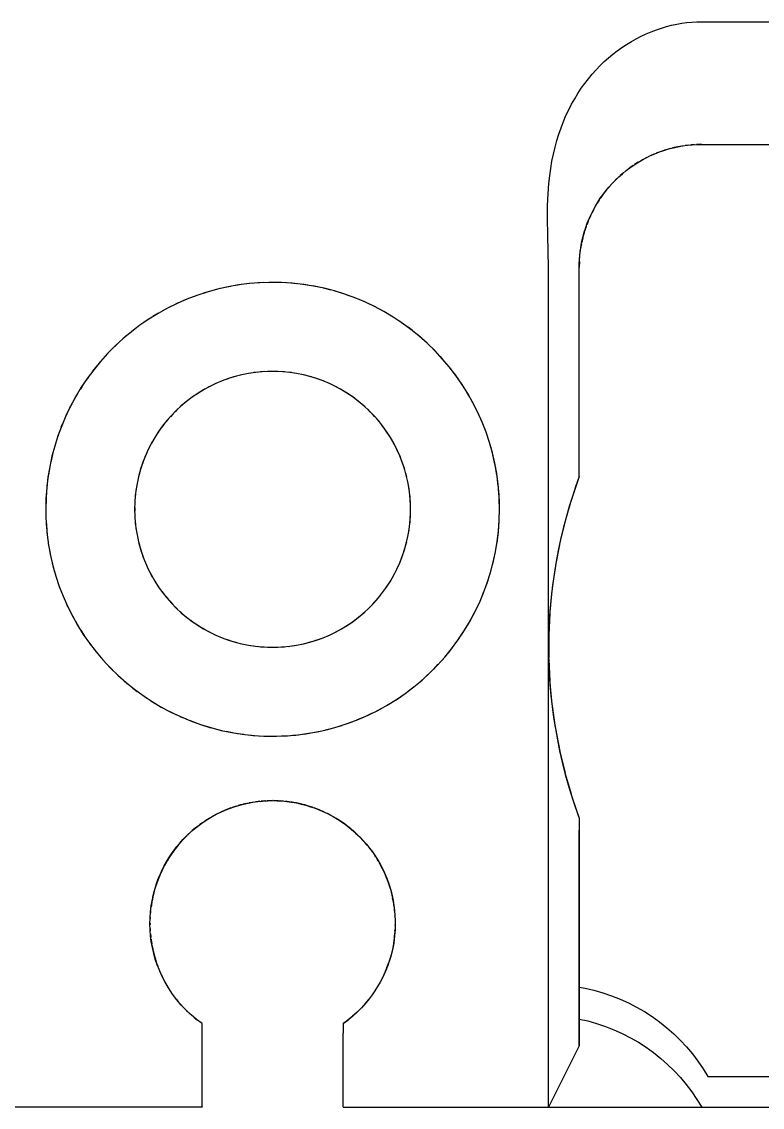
# Model space of a CAD drawing. Header units: millimetres. Extents: x 0 to 50, y 0 to 130.
# Drawn here: x 20.91 to 32.99, y 0 to 17.7 of the extents above; entities that cross this region are included whole.
import ezdxf

# ---------------------------------------------------------------- set-up
doc = ezdxf.new("R2010")
doc.units = ezdxf.units.MM

msp = doc.modelspace()

# ---------------------------------------------------------------- linework, layer by layer
at = {"color": 4, "linetype": 'CONTINUOUS', "true_color": 0x40d9ff}
for p, q in [((31.317, 15.579), (31.253, 15.555)), ((31.404, 15.609), (31.346, 15.59)), ((31.496, 15.635), (31.434, 15.618)), ((31.609, 15.661), (31.521, 15.642)), ((31.698, 15.677), (31.613, 15.662)), ((31.788, 15.688), (31.727, 15.681)), ((31.882, 15.696), (31.82, 15.692)), ((32, 15.7), (31.91, 15.698)), ((32, 15.7), (42.663, 15.7)), ((30.962, 15.409), (30.9, 15.37)), ((31.038, 15.453), (30.997, 15.43)), ((31.118, 15.494), (31.077, 15.474)), ((31.215, 15.539), (31.156, 15.513)), ((30.722, 15.238), (30.667, 15.191)), ((30.795, 15.295), (30.742, 15.255)), ((30.881, 15.357), (30.816, 15.311)), ((30.584, 15.112), (30.524, 15.049)), ((30.653, 15.178), (30.586, 15.115)), ((30.391, 14.888), (30.341, 14.817)), ((30.447, 14.96), (30.403, 14.903)), ((30.508, 15.032), (30.464, 14.98)), ((30.273, 14.709), (30.25, 14.667)), ((30.324, 14.791), (30.294, 14.743)), ((30.182, 14.534), (30.157, 14.476)), ((30.23, 14.63), (30.205, 14.58)), ((30.113, 14.361), (30.091, 14.294)), ((30.144, 14.444), (30.123, 14.39)), ((30.058, 14.177), (30.04, 14.099)), ((30.085, 14.277), (30.061, 14.189)), ((30.037, 14.079), (30.023, 14.002)), ((30.002, 13.793), (30, 13.7)), ((23.967, 13.302), (23.874, 13.273)), ((24.141, 13.348), (24.047, 13.324)), ((24.316, 13.385), (24.223, 13.367)), ((24.493, 13.414), (24.401, 13.4)), ((24.673, 13.435), (24.58, 13.425)), ((24.854, 13.446), (24.758, 13.441)), ((25.035, 13.449), (24.938, 13.449)), ((25.215, 13.443), (25.118, 13.448)), ((25.394, 13.428), (25.298, 13.437)), ((25.574, 13.404), (25.478, 13.419)), ((25.759, 13.37), (25.655, 13.391)), ((25.952, 13.324), (25.831, 13.355)), ((26.177, 13.258), (26.005, 13.311)), ((23.46, 13.114), (23.369, 13.07)), ((23.626, 13.185), (23.536, 13.147)), ((23.795, 13.248), (23.704, 13.214)), ((26.346, 13.196), (26.216, 13.244)), ((26.512, 13.127), (26.412, 13.169)), ((23.141, 12.949), (23.049, 12.892)), ((23.299, 13.035), (23.206, 12.985)), ((26.675, 13.049), (26.581, 13.094)), ((26.833, 12.963), (26.744, 13.012)), ((26.987, 12.871), (26.903, 12.922)), ((22.987, 12.854), (22.9, 12.795)), ((27.135, 12.771), (27.059, 12.823)), ((22.629, 12.589), (22.559, 12.53)), ((22.788, 12.714), (22.697, 12.646)), ((27.279, 12.664), (27.208, 12.717)), ((27.418, 12.549), (27.35, 12.606)), ((22.499, 12.475), (22.426, 12.407)), ((27.553, 12.427), (27.485, 12.49)), ((22.251, 12.225), (22.177, 12.142)), ((22.373, 12.354), (22.298, 12.277)), ((27.682, 12.297), (27.614, 12.368)), ((27.805, 12.161), (27.737, 12.239)), ((22.134, 12.089), (22.064, 12)), ((27.921, 12.019), (27.854, 12.104)), ((22.023, 11.946), (21.957, 11.854)), ((24.31, 11.891), (24.257, 11.873)), ((24.418, 11.923), (24.364, 11.908)), ((24.527, 11.949), (24.472, 11.937)), ((24.637, 11.97), (24.582, 11.96)), ((24.748, 11.985), (24.692, 11.978)), ((24.86, 11.995), (24.804, 11.991)), ((24.972, 11.999), (24.916, 11.998)), ((25.084, 11.998), (25.028, 11.999)), ((25.196, 11.991), (25.14, 11.995)), ((25.308, 11.978), (25.252, 11.985)), ((25.418, 11.96), (25.363, 11.97)), ((25.528, 11.937), (25.473, 11.949)), ((25.636, 11.908), (25.582, 11.923)), ((25.743, 11.873), (25.69, 11.891)), ((28.03, 11.872), (27.964, 11.963)), ((21.918, 11.796), (21.859, 11.705)), ((23.9, 11.712), (23.851, 11.684)), ((23.999, 11.764), (23.949, 11.739)), ((24.1, 11.812), (24.049, 11.789)), ((24.204, 11.854), (24.152, 11.834)), ((25.848, 11.834), (25.796, 11.854)), ((25.951, 11.789), (25.9, 11.812)), ((26.051, 11.739), (26.001, 11.764)), ((26.149, 11.684), (26.1, 11.712)), ((28.129, 11.723), (28.069, 11.816)), ((21.819, 11.638), (21.771, 11.554)), ((23.62, 11.526), (23.576, 11.491)), ((23.71, 11.593), (23.664, 11.56)), ((23.803, 11.655), (23.756, 11.624)), ((26.244, 11.624), (26.197, 11.655)), ((26.336, 11.56), (26.29, 11.593)), ((26.424, 11.491), (26.38, 11.526)), ((28.217, 11.576), (28.167, 11.662)), ((21.726, 11.472), (21.69, 11.402)), ((23.45, 11.38), (23.409, 11.341)), ((23.533, 11.455), (23.491, 11.418)), ((26.509, 11.418), (26.467, 11.455)), ((26.591, 11.341), (26.55, 11.38)), ((28.293, 11.434), (28.259, 11.501)), ((28.359, 11.299), (28.343, 11.335)), ((21.643, 11.303), (21.617, 11.246)), ((23.295, 11.217), (23.259, 11.174)), ((23.37, 11.3), (23.332, 11.259)), ((26.668, 11.259), (26.63, 11.3)), ((26.741, 11.174), (26.705, 11.217)), ((21.57, 11.136), (21.549, 11.082)), ((23.157, 11.04), (23.126, 10.994)), ((23.224, 11.13), (23.19, 11.086)), ((26.81, 11.086), (26.776, 11.13)), ((26.874, 10.994), (26.843, 11.04)), ((21.455, 10.807), (21.43, 10.719)), ((21.508, 10.971), (21.487, 10.908)), ((21.5, 10.949), (21.5, 10.947)), ((23.038, 10.85), (23.011, 10.801)), ((23.095, 10.947), (23.066, 10.899)), ((26.934, 10.899), (26.905, 10.947)), ((26.989, 10.801), (26.962, 10.85)), ((21.41, 10.643), (21.381, 10.517)), ((22.938, 10.65), (22.916, 10.598)), ((22.986, 10.751), (22.961, 10.701)), ((27.039, 10.701), (27.014, 10.751)), ((27.084, 10.598), (27.062, 10.65)), ((28.585, 10.666), (28.556, 10.768)), ((28.626, 10.485), (28.591, 10.64)), ((21.372, 10.474), (21.343, 10.314)), ((22.896, 10.546), (22.877, 10.493)), ((27.123, 10.493), (27.104, 10.546)), ((28.658, 10.306), (28.628, 10.473)), ((21.341, 10.299), (21.319, 10.121)), ((22.827, 10.332), (22.813, 10.278)), ((22.859, 10.44), (22.842, 10.386)), ((27.158, 10.386), (27.141, 10.44)), ((27.187, 10.278), (27.173, 10.332)), ((28.68, 10.129), (28.661, 10.284)), ((30, 10.284), (29.882, 9.941)), ((21.318, 10.118), (21.305, 9.943)), ((22.78, 10.113), (22.772, 10.058)), ((22.801, 10.223), (22.79, 10.168)), ((27.21, 10.168), (27.199, 10.223)), ((27.228, 10.058), (27.22, 10.113)), ((21.305, 9.934), (21.3, 9.75)), ((22.765, 10.002), (22.759, 9.946)), ((27.241, 9.946), (27.235, 10.002)), ((28.695, 9.946), (28.684, 10.083)), ((28.7, 9.75), (28.696, 9.92)), ((21.3, 9.75), (21.304, 9.58)), ((22.751, 9.778), (22.751, 9.722)), ((22.755, 9.89), (22.752, 9.834)), ((27.248, 9.834), (27.245, 9.89)), ((27.249, 9.722), (27.249, 9.778)), ((28.695, 9.566), (28.7, 9.75)), ((29.869, 9.9), (29.775, 9.578)), ((22.752, 9.666), (22.755, 9.61)), ((27.245, 9.61), (27.248, 9.666)), ((21.305, 9.554), (21.316, 9.417)), ((22.759, 9.554), (22.765, 9.498)), ((22.772, 9.442), (22.78, 9.387)), ((27.22, 9.387), (27.228, 9.442)), ((27.235, 9.498), (27.241, 9.554)), ((28.682, 9.382), (28.695, 9.557)), ((29.764, 9.537), (29.685, 9.209)), ((21.32, 9.371), (21.339, 9.216)), ((22.79, 9.332), (22.801, 9.277)), ((22.813, 9.222), (22.827, 9.168)), ((27.173, 9.168), (27.187, 9.222)), ((27.199, 9.277), (27.21, 9.332)), ((28.659, 9.201), (28.681, 9.379)), ((21.342, 9.194), (21.371, 9.028)), ((22.842, 9.114), (22.859, 9.06)), ((27.141, 9.06), (27.158, 9.114)), ((28.628, 9.026), (28.657, 9.186)), ((29.677, 9.171), (29.613, 8.839)), ((21.374, 9.015), (21.409, 8.861)), ((22.877, 9.007), (22.896, 8.954)), ((22.916, 8.902), (22.938, 8.85)), ((27.062, 8.85), (27.084, 8.902)), ((27.104, 8.954), (27.123, 9.007)), ((28.59, 8.857), (28.619, 8.983)), ((21.415, 8.834), (21.444, 8.733)), ((22.961, 8.799), (22.986, 8.749)), ((23.011, 8.699), (23.038, 8.65)), ((26.962, 8.65), (26.989, 8.699)), ((27.014, 8.749), (27.039, 8.799)), ((28.545, 8.693), (28.57, 8.781)), ((29.607, 8.801), (29.559, 8.467)), ((23.066, 8.601), (23.095, 8.553)), ((23.126, 8.506), (23.157, 8.46)), ((26.843, 8.46), (26.874, 8.506)), ((26.905, 8.553), (26.934, 8.601)), ((28.492, 8.529), (28.513, 8.592)), ((28.5, 8.551), (28.5, 8.553)), ((23.19, 8.414), (23.224, 8.37)), ((23.259, 8.326), (23.295, 8.283)), ((26.705, 8.283), (26.741, 8.326)), ((26.776, 8.37), (26.81, 8.414)), ((28.43, 8.364), (28.451, 8.418)), ((29.554, 8.426), (29.522, 8.09)), ((21.641, 8.2), (21.657, 8.165)), ((23.332, 8.241), (23.37, 8.2)), ((23.409, 8.159), (23.45, 8.12)), ((26.55, 8.12), (26.591, 8.159)), ((26.63, 8.2), (26.668, 8.241)), ((28.357, 8.197), (28.383, 8.254)), ((21.707, 8.065), (21.741, 7.999)), ((23.491, 8.082), (23.533, 8.045)), ((23.576, 8.009), (23.62, 7.974)), ((26.38, 7.974), (26.424, 8.009)), ((26.467, 8.045), (26.509, 8.082)), ((28.274, 8.028), (28.31, 8.098)), ((29.52, 8.054), (29.503, 7.702)), ((21.783, 7.924), (21.833, 7.838)), ((23.664, 7.94), (23.71, 7.907)), ((23.756, 7.876), (23.803, 7.845)), ((23.851, 7.816), (23.9, 7.788)), ((26.1, 7.788), (26.149, 7.816)), ((26.197, 7.845), (26.244, 7.876)), ((26.29, 7.907), (26.336, 7.94)), ((28.082, 7.704), (28.141, 7.795)), ((28.181, 7.862), (28.229, 7.946)), ((21.871, 7.777), (21.931, 7.684)), ((21.97, 7.628), (22.036, 7.537)), ((23.949, 7.761), (23.999, 7.736)), ((24.049, 7.711), (24.1, 7.688)), ((24.152, 7.666), (24.204, 7.646)), ((24.257, 7.627), (24.31, 7.609)), ((25.69, 7.609), (25.743, 7.627)), ((25.796, 7.646), (25.848, 7.666)), ((25.9, 7.688), (25.951, 7.711)), ((26.001, 7.736), (26.051, 7.761)), ((27.977, 7.554), (28.043, 7.646)), ((29.502, 7.684), (29.502, 7.321)), ((22.079, 7.481), (22.147, 7.396)), ((24.364, 7.592), (24.418, 7.577)), ((24.472, 7.563), (24.527, 7.551)), ((24.582, 7.54), (24.637, 7.53)), ((24.692, 7.522), (24.748, 7.515)), ((24.804, 7.509), (24.86, 7.505)), ((24.916, 7.502), (24.972, 7.501)), ((25.028, 7.501), (25.084, 7.502)), ((25.14, 7.505), (25.196, 7.509)), ((25.252, 7.515), (25.308, 7.522)), ((25.363, 7.53), (25.418, 7.54)), ((25.473, 7.551), (25.528, 7.563)), ((25.582, 7.577), (25.636, 7.592)), ((27.866, 7.411), (27.936, 7.5)), ((22.195, 7.339), (22.264, 7.261)), ((27.749, 7.275), (27.823, 7.358)), ((29.503, 7.3), (29.519, 6.949)), ((22.318, 7.202), (22.387, 7.132)), ((27.501, 7.025), (27.574, 7.093)), ((27.627, 7.146), (27.702, 7.223)), ((22.447, 7.073), (22.515, 7.01)), ((22.582, 6.95), (22.65, 6.893)), ((27.371, 6.911), (27.441, 6.97)), ((29.521, 6.922), (29.555, 6.568)), ((22.721, 6.836), (22.792, 6.782)), ((22.865, 6.729), (22.941, 6.677)), ((27.216, 6.788), (27.303, 6.854)), ((23.013, 6.629), (23.097, 6.578)), ((26.859, 6.551), (26.951, 6.608)), ((27.013, 6.646), (27.101, 6.705)), ((23.167, 6.537), (23.257, 6.488)), ((23.325, 6.451), (23.419, 6.406)), ((23.488, 6.373), (23.588, 6.331)), ((26.54, 6.386), (26.631, 6.43)), ((26.701, 6.465), (26.794, 6.515)), ((29.557, 6.548), (29.608, 6.19)), ((23.654, 6.304), (23.781, 6.257)), ((23.75, 6.269), (23.75, 6.269)), ((23.823, 6.242), (23.995, 6.189)), ((26.033, 6.198), (26.126, 6.227)), ((26.205, 6.252), (26.296, 6.286)), ((26.25, 6.269), (26.25, 6.268)), ((26.374, 6.315), (26.464, 6.353)), ((24.047, 6.176), (24.169, 6.145)), ((24.241, 6.13), (24.345, 6.109)), ((24.426, 6.096), (24.523, 6.081)), ((24.606, 6.072), (24.702, 6.063)), ((24.785, 6.057), (24.882, 6.052)), ((24.965, 6.051), (25.063, 6.051)), ((25.146, 6.054), (25.242, 6.059)), ((25.327, 6.065), (25.42, 6.075)), ((25.507, 6.086), (25.599, 6.1)), ((25.684, 6.115), (25.777, 6.133)), ((25.859, 6.152), (25.953, 6.176)), ((29.611, 6.175), (29.681, 5.809)), ((29.683, 5.801), (29.768, 5.449)), ((29.771, 5.435), (29.866, 5.111)), ((24.61, 4.961), (24.525, 4.943)), ((24.666, 4.971), (24.618, 4.963)), ((24.699, 4.977), (24.636, 4.966)), ((24.766, 4.986), (24.721, 4.98)), ((24.79, 4.989), (24.729, 4.981)), ((24.87, 4.995), (24.815, 4.991)), ((24.887, 4.996), (24.819, 4.992)), ((24.997, 5), (24.906, 4.998)), ((24.997, 5), (24.908, 4.998)), ((25.088, 4.998), (25.014, 5)), ((25.086, 4.998), (25.016, 5)), ((25.176, 4.992), (25.117, 4.996)), ((25.18, 4.992), (25.13, 4.995)), ((25.268, 4.982), (25.209, 4.989)), ((25.277, 4.98), (25.234, 4.986)), ((25.37, 4.965), (25.298, 4.978)), ((25.389, 4.962), (25.334, 4.971)), ((25.472, 4.943), (25.386, 4.962)), ((29.887, 5.044), (30, 4.716)), ((24.106, 4.789), (24.06, 4.765)), ((24.157, 4.814), (24.076, 4.773)), ((24.195, 4.83), (24.148, 4.809)), ((24.238, 4.849), (24.167, 4.818)), ((24.286, 4.868), (24.237, 4.849)), ((24.32, 4.881), (24.266, 4.86)), ((24.379, 4.9), (24.34, 4.888)), ((24.405, 4.909), (24.354, 4.892)), ((24.473, 4.929), (24.43, 4.917)), ((24.506, 4.938), (24.439, 4.92)), ((24.569, 4.952), (24.517, 4.941)), ((25.48, 4.941), (25.431, 4.952)), ((25.558, 4.92), (25.499, 4.936)), ((25.568, 4.917), (25.527, 4.929)), ((25.644, 4.893), (25.591, 4.91)), ((25.66, 4.887), (25.621, 4.9)), ((25.733, 4.86), (25.677, 4.882)), ((25.763, 4.849), (25.714, 4.868)), ((25.835, 4.817), (25.76, 4.85)), ((25.852, 4.809), (25.805, 4.83)), ((25.924, 4.774), (25.842, 4.814)), ((25.939, 4.766), (25.894, 4.789)), ((23.854, 4.638), (23.812, 4.609)), ((23.936, 4.693), (23.892, 4.665)), ((23.972, 4.715), (23.919, 4.682)), ((24.02, 4.743), (23.979, 4.719)), ((24.06, 4.765), (23.998, 4.731)), ((26.002, 4.731), (25.941, 4.764)), ((26.021, 4.72), (25.98, 4.743)), ((26.079, 4.683), (26.029, 4.715)), ((26.108, 4.665), (26.064, 4.693)), ((26.164, 4.626), (26.105, 4.667)), ((26.188, 4.609), (26.146, 4.638)), ((26.25, 4.561), (26.176, 4.618)), ((30, 4.716), (30, 4.517)), ((23.599, 4.427), (23.536, 4.363)), ((23.667, 4.49), (23.614, 4.442)), ((23.741, 4.554), (23.683, 4.505)), ((23.775, 4.58), (23.73, 4.545)), ((26.277, 4.539), (26.225, 4.58)), ((26.25, 4.562), (26.25, 4.561)), ((26.455, 4.372), (26.401, 4.427)), ((30, 4.517), (30, 1.005)), ((23.441, 4.253), (23.386, 4.181)), ((23.46, 4.276), (23.42, 4.225)), ((23.499, 4.321), (23.449, 4.263)), ((23.532, 4.359), (23.478, 4.297)), ((23.564, 4.391), (23.518, 4.342)), ((26.513, 4.308), (26.469, 4.357)), ((26.541, 4.274), (26.509, 4.311)), ((23.32, 4.085), (23.278, 4.018)), ((23.352, 4.133), (23.303, 4.058)), ((23.374, 4.164), (23.334, 4.105)), ((23.404, 4.205), (23.355, 4.138)), ((26.58, 4.226), (26.571, 4.237)), ((26.59, 4.212), (26.573, 4.234)), ((26.629, 4.159), (26.619, 4.173)), ((26.677, 4.089), (26.667, 4.104)), ((23.219, 3.908), (23.189, 3.848)), ((23.244, 3.957), (23.212, 3.895)), ((23.273, 4.008), (23.229, 3.93)), ((23.292, 4.04), (23.257, 3.981)), ((26.715, 4.028), (26.706, 4.043)), ((26.722, 4.016), (26.712, 4.034)), ((26.762, 3.945), (26.742, 3.981)), ((26.793, 3.887), (26.76, 3.949)), ((26.813, 3.845), (26.781, 3.908)), ((23.142, 3.741), (23.11, 3.653)), ((23.159, 3.781), (23.131, 3.713)), ((23.177, 3.823), (23.147, 3.752)), ((23.203, 3.878), (23.166, 3.797)), ((26.833, 3.799), (26.802, 3.868)), ((26.872, 3.704), (26.839, 3.786)), ((23.076, 3.546), (23.056, 3.469)), ((23.106, 3.642), (23.081, 3.564)), ((23.124, 3.691), (23.099, 3.62)), ((23.042, 3.407), (23.03, 3.345)), ((23.053, 3.456), (23.034, 3.365)), ((26.97, 3.344), (26.957, 3.41)), ((23.01, 3.198), (23.008, 3.173)), ((23.011, 3.201), (23.009, 3.184)), ((23.024, 3.303), (23.018, 3.263)), ((23.03, 3.34), (23.02, 3.277)), ((26.98, 3.281), (26.969, 3.347)), ((26.982, 3.266), (26.976, 3.306)), ((26.989, 3.199), (26.987, 3.226)), ((26.989, 3.205), (26.988, 3.211)), ((23.003, 3.098), (23.002, 3.08)), ((23.003, 3.096), (23.002, 3.088)), ((26.996, 3.122), (26.995, 3.133)), ((23.001, 3.001), (23, 2.989)), ((23.001, 3.001), (23.001, 2.98)), ((23.002, 2.913), (23.004, 2.887)), ((23.003, 2.908), (23.004, 2.876)), ((26.988, 2.785), (26.993, 2.837)), ((26.995, 2.87), (26.997, 2.901)), ((26.996, 2.884), (26.997, 2.898)), ((26.999, 2.965), (26.999, 2.973)), ((23.008, 2.828), (23.012, 2.784)), ((23.009, 2.816), (23.014, 2.77)), ((23.017, 2.741), (23.026, 2.682)), ((23.019, 2.725), (23.028, 2.666)), ((26.974, 2.678), (26.985, 2.755)), ((26.985, 2.76), (26.992, 2.821)), ((23.031, 2.651), (23.044, 2.582)), ((23.034, 2.633), (23.048, 2.566)), ((23.05, 2.559), (23.068, 2.485)), ((23.054, 2.54), (23.072, 2.47)), ((23.073, 2.464), (23.095, 2.392)), ((23.078, 2.446), (23.099, 2.378)), ((23.103, 2.367), (23.126, 2.302)), ((23.108, 2.351), (23.13, 2.292)), ((26.865, 2.278), (26.896, 2.363)), ((23.14, 2.267), (23.16, 2.216)), ((23.144, 2.255), (23.163, 2.21)), ((23.184, 2.164), (23.197, 2.135)), ((23.187, 2.157), (23.198, 2.133)), ((26.817, 2.166), (26.827, 2.188)), ((26.834, 2.202), (26.862, 2.269)), ((26.841, 2.22), (26.867, 2.282)), ((23.239, 2.053), (23.243, 2.046)), ((23.24, 2.051), (23.242, 2.048)), ((23.431, 1.76), (23.455, 1.731)), ((23.433, 1.757), (23.454, 1.733)), ((23.494, 1.684), (23.538, 1.636)), ((23.497, 1.681), (23.541, 1.633)), ((23.561, 1.612), (23.614, 1.559)), ((23.563, 1.609), (23.616, 1.557)), ((26.513, 1.692), (26.561, 1.75)), ((26.517, 1.696), (26.573, 1.765)), ((23.633, 1.541), (23.689, 1.49)), ((23.636, 1.538), (23.69, 1.489)), ((23.717, 1.467), (23.766, 1.426)), ((23.72, 1.464), (23.767, 1.426)), ((26.15, 1.364), (26.227, 1.421)), ((26.15, 1.364), (26.225, 1.42)), ((26.15, 1.364), (26.15, 1.206)), ((23.85, 0.006), (23.85, 1.206)), ((26.15, 0.006), (26.15, 1.206)), ((29.5, 0), (31.998, 0)), ((31.998, 0), (43.002, 0))]:
    msp.add_line(p, q, dxfattribs=at)
for points in [[(29.5, 7.5), (29.5, 9.566), (29.5, 11.633), (29.5, 13.7), (29.49, 14.215), (29.484, 14.495), (29.484, 14.703), (29.492, 14.895), (29.505, 15.063), (29.518, 15.186), (29.535, 15.306), (29.555, 15.425), (29.578, 15.54), (29.605, 15.652), (29.635, 15.762), (29.668, 15.869), (29.704, 15.972), (29.743, 16.073), (29.784, 16.17), (29.829, 16.265), (29.876, 16.357), (29.926, 16.445), (29.978, 16.531), (30.033, 16.614), (30.09, 16.693), (30.149, 16.77), (30.21, 16.844), (30.274, 16.915), (30.339, 16.984), (30.407, 17.049), (30.476, 17.111), (30.547, 17.171), (30.62, 17.227), (30.695, 17.281), (30.772, 17.331), (30.85, 17.378), (30.93, 17.423), (31.011, 17.464), (31.093, 17.502), (31.175, 17.537), (31.258, 17.568), (31.341, 17.596), (31.424, 17.621), (31.507, 17.642), (31.589, 17.66), (31.671, 17.675), (31.753, 17.686), (31.835, 17.694), (31.918, 17.698), (32, 17.7), (42.663, 17.7)], [(30, 13.7), (30, 13.723), (30, 13.736), (30, 13.744), (30, 13.751), (30.004, 13.825), (30.01, 13.899), (30.019, 13.974), (30.03, 14.049), (30.045, 14.123), (30.063, 14.197), (30.083, 14.27), (30.106, 14.342), (30.132, 14.414), (30.16, 14.485), (30.192, 14.554), (30.226, 14.623), (30.263, 14.69), (30.302, 14.756), (30.344, 14.821), (30.388, 14.884), (30.435, 14.945), (30.484, 15.004), (30.535, 15.062), (30.589, 15.118), (30.645, 15.171), (30.703, 15.222), (30.763, 15.272), (30.825, 15.318), (30.889, 15.363), (30.955, 15.405), (31.022, 15.445), (31.091, 15.481), (31.162, 15.516), (31.234, 15.547), (31.307, 15.576), (31.381, 15.602), (31.456, 15.625), (31.532, 15.645), (31.609, 15.661), (31.686, 15.675), (31.764, 15.686), (31.843, 15.694), (31.921, 15.698), (32, 15.7)], [(30.003, 13.802), (30.01, 13.896), (30.021, 13.99)], [(30, 10.284), (30, 11.423), (30, 12.561), (30, 13.7)], [(28.7, 9.75), (28.698, 9.869), (28.693, 9.986), (28.678, 10.16), (28.654, 10.332), (28.623, 10.503), (28.583, 10.672), (28.536, 10.84), (28.48, 11.005), (28.417, 11.169), (28.345, 11.33), (28.267, 11.487), (28.181, 11.64), (28.087, 11.789), (27.987, 11.933), (27.88, 12.072), (27.767, 12.206), (27.648, 12.334), (27.522, 12.457), (27.391, 12.573), (27.255, 12.684), (27.113, 12.787), (26.967, 12.884), (26.816, 12.974), (26.661, 13.056), (26.503, 13.131), (26.341, 13.198), (26.176, 13.258), (26.008, 13.31), (25.839, 13.354), (25.667, 13.389), (25.494, 13.417), (25.32, 13.436), (25.145, 13.447), (24.969, 13.45), (24.794, 13.444), (24.619, 13.43), (24.446, 13.408), (24.273, 13.378), (24.102, 13.339), (23.933, 13.293), (23.766, 13.238), (23.602, 13.176), (23.442, 13.106), (23.285, 13.028), (23.131, 12.943), (22.982, 12.851), (22.837, 12.752), (22.698, 12.646), (22.563, 12.534), (22.434, 12.415), (22.31, 12.291), (22.193, 12.161), (22.082, 12.025), (21.978, 11.884), (21.88, 11.739), (21.789, 11.588), (21.706, 11.434), (21.629, 11.275), (21.561, 11.113), (21.5, 10.949), (21.447, 10.782), (21.402, 10.614), (21.365, 10.445), (21.337, 10.274), (21.316, 10.101), (21.304, 9.927), (21.3, 9.75)], [(22.753, 9.862), (22.75, 9.75), (22.753, 9.638), (22.761, 9.526), (22.775, 9.415), (22.795, 9.304), (22.82, 9.195), (22.85, 9.087), (22.886, 8.98), (22.927, 8.876), (22.973, 8.774), (23.024, 8.674), (23.08, 8.577), (23.141, 8.483), (23.206, 8.391), (23.276, 8.304), (23.351, 8.22), (23.429, 8.139), (23.511, 8.063), (23.597, 7.991), (23.687, 7.923), (23.779, 7.86), (23.875, 7.801), (23.974, 7.748), (24.075, 7.699), (24.178, 7.656), (24.283, 7.617), (24.391, 7.584), (24.499, 7.556), (24.609, 7.534), (24.72, 7.517), (24.832, 7.506), (24.944, 7.501), (25.056, 7.501), (25.168, 7.506), (25.28, 7.517), (25.391, 7.534), (25.501, 7.556), (25.609, 7.584), (25.717, 7.617), (25.822, 7.656), (25.925, 7.699), (26.026, 7.748), (26.125, 7.801), (26.221, 7.86), (26.313, 7.923), (26.403, 7.991), (26.489, 8.063), (26.571, 8.139), (26.649, 8.22), (26.724, 8.304), (26.794, 8.391), (26.859, 8.483), (26.92, 8.577), (26.976, 8.674), (27.027, 8.774), (27.073, 8.876), (27.114, 8.98), (27.15, 9.087), (27.18, 9.195), (27.205, 9.304), (27.225, 9.415), (27.239, 9.526), (27.247, 9.638), (27.25, 9.75), (27.247, 9.862), (27.239, 9.974), (27.225, 10.085), (27.205, 10.196), (27.18, 10.305), (27.15, 10.413), (27.114, 10.52), (27.073, 10.624), (27.027, 10.726), (26.976, 10.826), (26.92, 10.923), (26.859, 11.017), (26.794, 11.109), (26.724, 11.196), (26.649, 11.28), (26.571, 11.361), (26.489, 11.437), (26.403, 11.509), (26.313, 11.577), (26.221, 11.64), (26.125, 11.699), (26.026, 11.752), (25.925, 11.801), (25.822, 11.844), (25.717, 11.883), (25.609, 11.916), (25.501, 11.944), (25.391, 11.966), (25.28, 11.983), (25.168, 11.994), (25.056, 11.999), (24.944, 11.999), (24.832, 11.994), (24.72, 11.983), (24.609, 11.966), (24.499, 11.944), (24.391, 11.916), (24.283, 11.883), (24.178, 11.844), (24.075, 11.801), (23.974, 11.752), (23.875, 11.699), (23.779, 11.64), (23.687, 11.577), (23.597, 11.509), (23.511, 11.437), (23.429, 11.361), (23.351, 11.28), (23.276, 11.196), (23.206, 11.109), (23.141, 11.017), (23.08, 10.923), (23.024, 10.826), (22.973, 10.726), (22.927, 10.624), (22.886, 10.52), (22.85, 10.413), (22.82, 10.305), (22.795, 10.196), (22.775, 10.085), (22.761, 9.974), (22.753, 9.862)], [(30, 10.284), (29.945, 10.13), (29.893, 9.976), (29.837, 9.796), (29.785, 9.616), (29.738, 9.435), (29.695, 9.256), (29.657, 9.077), (29.623, 8.898), (29.594, 8.721), (29.568, 8.544), (29.547, 8.367), (29.53, 8.192), (29.517, 8.017), (29.507, 7.844), (29.502, 7.671), (29.5, 7.5)], [(21.3, 9.75), (21.302, 9.631), (21.307, 9.514), (21.322, 9.339), (21.346, 9.167), (21.377, 8.997), (21.417, 8.828), (21.464, 8.66), (21.52, 8.494), (21.584, 8.331), (21.655, 8.17), (21.734, 8.012), (21.82, 7.859), (21.913, 7.71), (22.013, 7.566), (22.12, 7.427), (22.233, 7.293), (22.353, 7.165), (22.478, 7.043), (22.609, 6.926), (22.746, 6.816), (22.887, 6.713), (23.034, 6.616), (23.184, 6.526), (23.339, 6.444), (23.498, 6.369), (23.659, 6.301), (23.824, 6.242), (23.992, 6.19), (24.162, 6.146), (24.333, 6.111), (24.506, 6.083), (24.681, 6.064), (24.856, 6.053), (25.031, 6.05), (25.206, 6.056), (25.381, 6.07), (25.554, 6.092), (25.727, 6.122), (25.898, 6.161), (26.067, 6.207), (26.234, 6.262), (26.397, 6.324), (26.558, 6.394), (26.715, 6.472), (26.869, 6.557), (27.018, 6.649), (27.162, 6.748), (27.302, 6.854), (27.437, 6.966), (27.566, 7.084), (27.689, 7.209), (27.807, 7.339), (27.918, 7.475), (28.022, 7.615), (28.12, 7.761), (28.211, 7.912), (28.294, 8.066), (28.371, 8.225), (28.439, 8.387), (28.5, 8.551), (28.553, 8.718), (28.598, 8.886), (28.635, 9.055), (28.663, 9.226), (28.684, 9.399), (28.696, 9.573), (28.7, 9.75)], [(29.5, 0), (29.5, 0.006), (29.5, 0.024), (29.5, 0.053), (29.5, 0.095), (29.5, 0.148), (29.5, 0.212), (29.5, 0.288), (29.5, 0.375), (29.5, 0.473), (29.5, 0.582), (29.5, 0.701), (29.5, 0.831), (29.5, 0.97), (29.5, 1.119), (29.5, 1.277), (29.5, 1.444), (29.5, 1.619), (29.5, 1.803), (29.5, 1.994), (29.5, 2.192), (29.5, 2.397), (29.5, 2.608), (29.5, 2.825), (29.5, 3.046), (29.5, 3.273), (29.5, 3.503), (29.5, 3.738), (29.5, 3.975), (29.5, 4.214), (29.5, 4.456), (29.5, 4.698), (29.5, 5.632), (29.5, 6.566), (29.5, 7.5)], [(29.5, 7.5), (29.501, 7.373), (29.504, 7.246), (29.511, 7.071), (29.523, 6.894), (29.538, 6.716), (29.558, 6.537), (29.582, 6.356), (29.611, 6.175), (29.643, 5.993), (29.68, 5.81), (29.722, 5.628), (29.773, 5.426), (29.837, 5.202), (29.908, 4.979), (29.985, 4.757), (30, 4.716)], [(23.85, 1.206), (23.85, 1.364), (23.758, 1.432), (23.671, 1.505), (23.588, 1.583), (23.51, 1.665), (23.436, 1.753), (23.366, 1.847), (23.301, 1.946), (23.241, 2.049), (23.192, 2.145), (23.153, 2.234), (23.117, 2.324), (23.087, 2.416), (23.061, 2.51), (23.039, 2.605), (23.022, 2.701), (23.01, 2.797), (23.003, 2.895), (23, 2.992), (23.002, 3.09), (23.009, 3.187), (23.02, 3.283), (23.034, 3.368), (23.05, 3.443), (23.068, 3.518), (23.089, 3.591), (23.113, 3.664), (23.14, 3.734), (23.169, 3.804), (23.2, 3.872), (23.234, 3.939), (23.27, 4.004), (23.309, 4.068), (23.35, 4.13), (23.393, 4.191), (23.439, 4.25), (23.487, 4.308), (23.537, 4.364), (23.59, 4.418), (23.645, 4.471), (23.702, 4.522), (23.762, 4.571), (23.825, 4.618), (23.883, 4.659), (23.944, 4.698), (24.012, 4.739), (24.082, 4.777), (24.153, 4.812), (24.225, 4.844), (24.298, 4.873), (24.372, 4.899), (24.448, 4.922), (24.524, 4.943), (24.602, 4.96), (24.679, 4.974), (24.757, 4.985), (24.836, 4.993), (24.915, 4.998), (24.994, 5), (25.073, 4.999), (25.152, 4.994), (25.231, 4.987), (25.31, 4.976), (25.388, 4.962), (25.466, 4.945), (25.543, 4.925), (25.62, 4.901), (25.696, 4.875), (25.771, 4.846), (25.845, 4.813), (25.918, 4.777), (25.987, 4.739), (26.056, 4.698), (26.123, 4.655), (26.188, 4.609), (26.25, 4.561), (26.311, 4.511), (26.369, 4.459), (26.424, 4.404), (26.478, 4.347), (26.53, 4.288), (26.579, 4.227), (26.626, 4.163), (26.671, 4.098), (26.713, 4.031), (26.753, 3.962), (26.79, 3.892), (26.824, 3.821), (26.855, 3.748), (26.883, 3.675), (26.908, 3.6), (26.931, 3.524), (26.95, 3.447), (26.966, 3.369), (26.979, 3.29), (26.989, 3.21), (26.995, 3.129), (26.999, 3.048), (26.999, 2.967), (26.996, 2.886), (26.99, 2.805), (26.981, 2.725), (26.969, 2.645), (26.953, 2.567), (26.934, 2.488), (26.912, 2.411), (26.886, 2.334), (26.858, 2.259), (26.826, 2.184), (26.791, 2.111), (26.753, 2.038), (26.712, 1.968), (26.669, 1.899), (26.624, 1.833), (26.576, 1.769), (26.526, 1.707), (26.475, 1.648), (26.421, 1.592), (26.365, 1.538), (26.307, 1.486), (26.247, 1.436), (26.199, 1.399), (26.15, 1.364)], [(23.753, 4.564), (23.827, 4.62), (23.898, 4.669)], [(23.58, 4.408), (23.646, 4.472), (23.715, 4.533)], [(26.25, 4.561), (26.325, 4.498), (26.392, 4.436)], [(26.282, 4.535), (26.354, 4.472), (26.425, 4.403), (26.486, 4.338)], [(30, 1.005), (30, 1.02), (30, 1.045), (30, 1.08), (30, 1.124), (30, 1.179), (30, 1.242), (30, 1.316), (30, 1.398), (30, 1.49), (30, 1.59), (30, 1.698), (30, 1.815), (30, 1.94), (30, 2.073), (30, 2.213), (30, 2.36), (30, 2.513), (30, 2.673), (30, 2.838), (30, 3.009), (30, 3.185), (30, 3.365), (30, 3.55), (30, 3.738), (30, 3.929), (30, 4.123), (30, 4.319), (30, 4.517)], [(26.819, 3.831), (26.857, 3.743), (26.891, 3.65), (26.921, 3.556)], [(23.047, 3.429), (23.068, 3.517), (23.094, 3.606)], [(26.873, 3.702), (26.905, 3.611), (26.932, 3.517), (26.954, 3.427)], [(26.921, 3.555), (26.946, 3.46), (26.966, 3.364)], [(26.972, 2.669), (26.954, 2.575), (26.931, 2.478), (26.902, 2.383), (26.872, 2.298)], [(26.983, 2.738), (26.969, 2.647), (26.949, 2.551), (26.925, 2.457), (26.896, 2.364)], [(30, 1.957), (30.094, 1.941), (30.24, 1.907), (30.384, 1.867), (30.526, 1.819), (30.665, 1.764), (30.802, 1.703), (30.935, 1.635), (31.064, 1.56), (31.19, 1.479), (31.311, 1.391), (31.428, 1.298), (31.541, 1.199), (31.648, 1.095), (31.749, 0.985), (31.845, 0.87), (31.936, 0.751), (32.02, 0.628), (32.098, 0.5), (42.902, 0.5)], [(26.509, 1.687), (26.445, 1.618), (26.376, 1.549), (26.304, 1.484), (26.23, 1.423)], [(26.516, 1.695), (26.45, 1.622), (26.38, 1.552), (26.306, 1.486), (26.231, 1.424)], [(30, 1.439), (30.14, 1.407), (30.284, 1.367), (30.426, 1.319), (30.565, 1.264), (30.702, 1.203), (30.835, 1.135), (30.964, 1.06), (31.09, 0.979), (31.211, 0.891), (31.328, 0.798), (31.441, 0.699), (31.548, 0.595), (31.649, 0.485), (31.745, 0.37), (31.836, 0.251), (31.92, 0.128), (31.998, 0)], [(23.85, 0.006), (23.85, 0.022), (23.85, 0.05), (23.85, 0.089), (23.85, 0.139), (23.85, 0.2), (23.85, 0.271), (23.85, 0.353), (23.85, 0.446), (23.85, 0.549), (23.85, 0.661), (23.85, 0.783), (23.85, 0.915), (23.85, 1.056), (23.85, 1.206)], [(26.15, 0.006), (26.15, 0.022), (26.15, 0.05), (26.15, 0.089), (26.15, 0.139), (26.15, 0.2), (26.15, 0.271), (26.15, 0.353), (26.15, 0.446), (26.15, 0.549), (26.15, 0.661), (26.15, 0.783), (26.15, 0.915), (26.15, 1.056), (26.15, 1.206)], [(30, 1.005), (30, 1), (29.5, 0)], [(23.85, 0.006), (23.85, 0), (20.5, 0)], [(26.15, 0.006), (26.15, 0), (29.5, 0)]]:
    msp.add_lwpolyline(points, dxfattribs=at)

doc.saveas('drawing.dxf')
